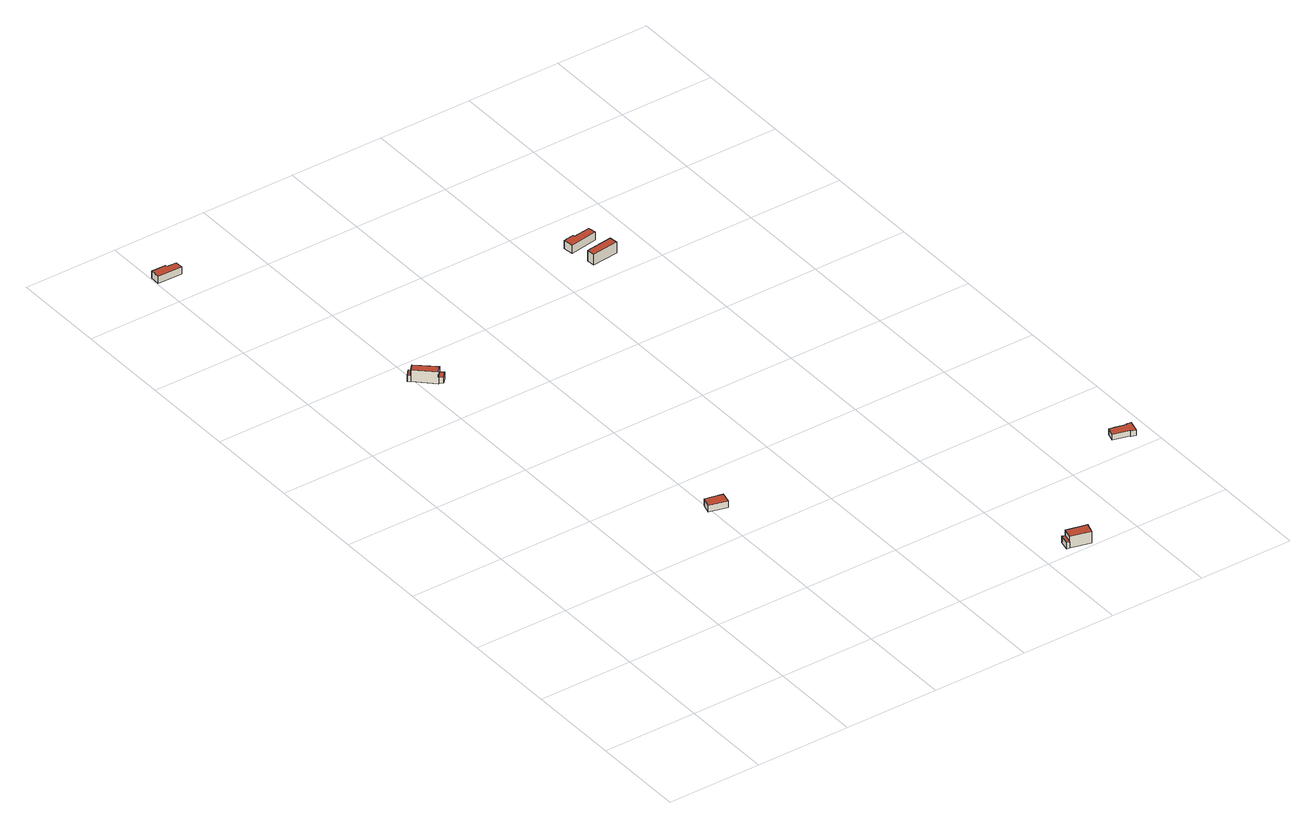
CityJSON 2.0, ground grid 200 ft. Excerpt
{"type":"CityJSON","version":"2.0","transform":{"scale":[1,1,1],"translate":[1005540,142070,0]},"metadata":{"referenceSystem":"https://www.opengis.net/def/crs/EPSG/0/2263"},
"CityObjects":{
"building1":{"type":"Building","attributes":{"name":"Bldg_1210003324","BIN":"4464732"},"geometry":[{"type":"MultiSurface","lod":"2","boundaries":[[[0,1,2,3,4,5]],[[6,7,8,9,10,11]],[[4,3,11,10]],[[5,4,10,9]],[[0,5,9,8]],[[1,0,8,7]],[[2,1,7,6]],[[3,2,6,11]]],"semantics":{"surfaces":[{"type":"RoofSurface","BIN":"4464732"},{"type":"GroundSurface"},{"type":"WallSurface"}],"values":[0,1,2,2,2,2,2,2]}}]},
"building2":{"type":"Building","attributes":{"name":"Bldg_1210001732","BIN":"4465916"},"geometry":[{"type":"MultiSurface","lod":"2","boundaries":[[[12,13,14,15]],[[16,17,18,19,20]],[[21,22,23,24]],[[25,26,27,28,29,30,31,32,33]],[[12,15,33,32]],[[16,20,32,31]],[[21,24,31,30]],[[22,21,30,29]],[[23,22,29,28]],[[18,17,28,27]],[[19,18,27,26]],[[14,13,26,25]],[[15,14,25,33]],[[23,17,16,24]],[[12,20,19,13]]],"semantics":{"surfaces":[{"type":"RoofSurface","BIN":"4465916"},{"type":"GroundSurface"},{"type":"WallSurface"}],"values":[0,0,0,1,2,2,2,2,2,2,2,2,2,2,2]}}]},
"building3":{"type":"Building","attributes":{"name":"Bldg_1210003243","BIN":"4466688"},"geometry":[{"type":"MultiSurface","lod":"2","boundaries":[[[34,35,36,37]],[[38,39,40,41]],[[34,37,41,40]],[[35,34,40,39]],[[36,35,39,38]],[[37,36,38,41]]],"semantics":{"surfaces":[{"type":"RoofSurface","BIN":"4466688"},{"type":"GroundSurface"},{"type":"WallSurface"}],"values":[0,1,2,2,2,2]}}]},
"building4":{"type":"Building","attributes":{"name":"Bldg_1210015182","BIN":"4466377"},"geometry":[{"type":"MultiSurface","lod":"2","boundaries":[[[42,43,44,45]],[[46,47,48,49]],[[50,51,52,53,54,55]],[[42,45,55,54]],[[46,49,54,53]],[[47,46,53,52]],[[48,47,52,51]],[[44,43,51,50]],[[45,44,50,55]],[[48,43,42,49]]],"semantics":{"surfaces":[{"type":"RoofSurface","BIN":"4466377"},{"type":"GroundSurface"},{"type":"WallSurface"}],"values":[0,0,1,2,2,2,2,2,2,2]}}]},
"building5":{"type":"Building","attributes":{"name":"Bldg_1210004788","BIN":"4466460"},"geometry":[{"type":"MultiSurface","lod":"2","boundaries":[[[56,57,58,59]],[[60,61,62,63]],[[59,58,63,62]],[[56,59,62,61]],[[57,56,61,60]],[[58,57,60,63]]],"semantics":{"surfaces":[{"type":"RoofSurface","BIN":"4466460"},{"type":"GroundSurface"},{"type":"WallSurface"}],"values":[0,1,2,2,2,2]}}]},
"building6":{"type":"Building","attributes":{"name":"Bldg_1210015764","BIN":"4466349"},"geometry":[{"type":"MultiSurface","lod":"2","boundaries":[[[64,65,66,67,68,69,70,71]],[[72,73,74,75,76,77,78,79]],[[65,64,79,78]],[[66,65,78,77]],[[67,66,77,76]],[[68,67,76,75]],[[69,68,75,74]],[[70,69,74,73]],[[71,70,73,72]],[[64,71,72,79]]],"semantics":{"surfaces":[{"type":"RoofSurface","BIN":"4466349"},{"type":"GroundSurface"},{"type":"WallSurface"}],"values":[0,1,2,2,2,2,2,2,2,2]}}]},
"building7":{"type":"Building","attributes":{"name":"Bldg_1210011875","BIN":"4467151"},"geometry":[{"type":"MultiSurface","lod":"2","boundaries":[[[80,81,82,83,84,85,86,87,88]],[[89,90,91,92,93,94,95,96,97]],[[80,88,97,96]],[[81,80,96,95]],[[82,81,95,94]],[[83,82,94,93]],[[84,83,93,92]],[[85,84,92,91]],[[86,85,91,90]],[[87,86,90,89]],[[88,87,89,97]]],"semantics":{"surfaces":[{"type":"RoofSurface","BIN":"4467151"},{"type":"GroundSurface"},{"type":"WallSurface"}],"values":[0,1,2,2,2,2,2,2,2,2,2]}}]}
},
"vertices":[
[1,1687,23],[1,1666,23],[53,1665,23],[53,1682,23],[32,1683,23],[32,1687,23],[53,1665,8],[1,1666,8],[1,1687,8],[32,1687,8],[32,1683,8],[53,1682,8],
[243,1125,20],[232,1114,20],[240,1108,20],[250,1119,20],[205,1159,32],[194,1147,32],[231,1112,32],[232,1114,32],[243,1125,32],[200,1164,20],[189,1151,20],[194,1147,20],[205,1159,20],[240,1108,6],[232,1114,6],[231,1112,6],[194,1147,6],[189,1151,6],[200,1164,6],[205,1159,6],[243,1125,6],[250,1119,6],
[397,515,23],[391,494,23],[429,484,23],[434,506,23],[429,484,8],[391,494,8],[397,515,8],[434,506,8],
[864,35,34],[859,14,34],[901,4,34],[907,25,34],[858,37,22],[853,15,22],[859,14,22],[864,35,22],[901,4,8],[859,14,8],[853,15,8],[858,37,8],[864,35,8],[907,25,8],
[734,1271,30],[678,1264,30],[680,1247,30],[736,1254,30],[678,1264,6],[734,1271,6],[736,1254,6],[680,1247,6],
[726,1327,23],[690,1322,23],[690,1326,23],[671,1323,23],[671,1322,23],[667,1322,23],[670,1301,23],[729,1310,23],[729,1310,5],[670,1301,5],[667,1322,5],[671,1322,5],[671,1323,5],[690,1326,5],[690,1322,5],[726,1327,5],
[1126,261,21],[1121,243,21],[1155,234,21],[1155,232,21],[1165,229,21],[1171,253,21],[1161,255,21],[1161,253,21],[1139,258,21],[1161,253,8],[1161,255,8],[1171,253,8],[1165,229,8],[1155,232,8],[1155,234,8],[1121,243,8],[1126,261,8],[1139,258,8]
]}
